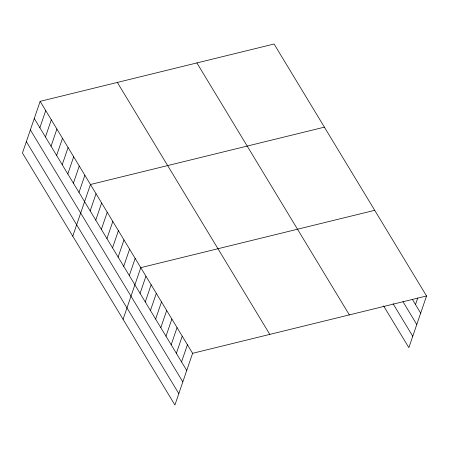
<?xml version="1.0" encoding="UTF-8"?>
<svg xmlns="http://www.w3.org/2000/svg" width="449" height="449" viewBox="0 0 449 449"><rect width="100%" height="100%" fill="white"/><g stroke="black" fill="none" stroke-linecap="round" stroke-linejoin="round"><path stroke-width="0.67" d="M40.141 101.351L22.45 153.025L174.914 404.987L192.604 353.312L40.141 101.351L274.086 44.013L426.55 295.975L408.859 347.649L383.631 305.954M39.86 127.746L45.731 110.594M45.45 136.984L51.321 119.832M51.04 146.228L56.911 129.071M56.63 155.466L62.501 138.309M62.22 164.704L68.091 147.547M67.81 173.943L73.681 156.785M73.4 183.181L79.271 166.023M78.99 192.419L84.867 175.262M72.76 236.174L90.457 184.5L324.403 127.157M90.17 210.895L96.047 193.738M95.76 220.133L101.637 202.976M101.351 229.372L107.227 212.214M106.941 238.61L112.817 221.452M112.531 247.848L118.407 230.691M118.121 257.086L123.997 239.929M123.711 266.324L129.587 249.173M129.301 275.563L135.177 258.411M123.077 319.323L140.767 267.649L374.713 210.306M140.077 293.371L145.947 276.214M145.257 301.936L151.133 284.778M150.443 310.506L156.319 293.349M155.629 319.071L161.5 301.913M160.809 327.635L166.686 310.478M165.995 336.206L171.866 319.048M171.176 344.77L177.052 327.613M176.362 353.335L182.238 336.178M181.548 361.905L187.418 344.748M415.493 304.562L417.75 297.962M192.604 353.312L426.55 295.975M412.384 299.421L420.674 313.127M402.955 301.677L416.779 324.52M393.06 303.704L412.76 336.256M196.887 62.933L349.35 314.895M117.346 82.431L269.804 334.393M34.27 118.508L186.728 370.47M30.369 129.901L182.827 381.863M26.351 141.637L178.809 393.599"/></g></svg>
